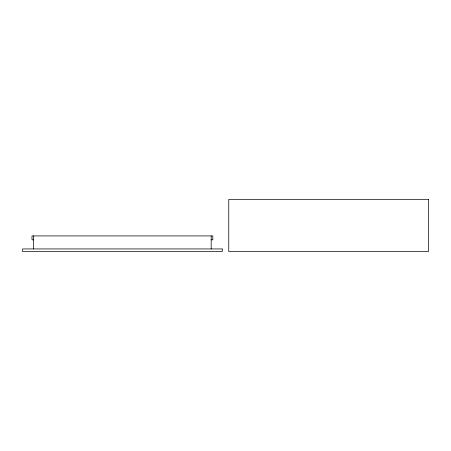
<?xml version="1.0" encoding="UTF-8"?>
<svg xmlns="http://www.w3.org/2000/svg" width="451" height="451" viewBox="0 0 451 451"><rect width="100%" height="100%" fill="white"/><g stroke="black" fill="none" stroke-linecap="round" stroke-linejoin="round"><path stroke-width="0.68" d="M33.616 239.825L31.993 239.825L31.993 235.918L212.804 235.918L212.804 239.825L211.175 239.825M211.175 235.918L211.175 248.941M33.616 235.918L33.616 248.941M428.45 199.455L228.753 199.455L228.753 251.545L428.45 251.545L428.45 199.455M222.247 248.941L22.55 248.941L22.55 251.545L222.247 251.545L222.247 248.941"/></g></svg>
